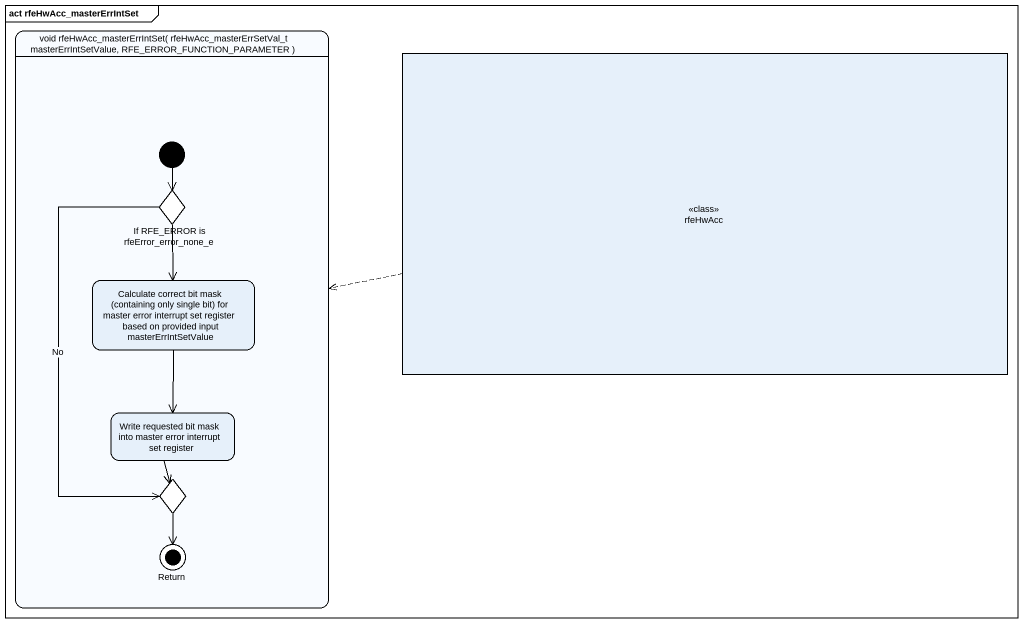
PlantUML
@startuml
mainframe act rfeHwAcc_masterErrIntSet
hide empty description
state "void rfeHwAcc_masterErrIntSet( rfeHwAcc_masterErrSetVal_t masterErrIntSetValue, RFE_ERROR_FUNCTION_PARAMETER )" as void_rfeHwAcc {
  state "If RFE_ERROR is rfeError_error_none_e" as If_RFE_ERROR_is_rfeError <<choice>>
  state "Calculate correct bit mask (containing only single bit) for master error interrupt set register based on provided input masterErrIntSetValue" as Calculate_correct_bit_mask
  state "Write requested bit mask into master error interrupt set register" as Write_requested_bit_mask
  state choice1 <<choice>>
  state "Return" as Return_ <<end>>
  [*] --> If_RFE_ERROR_is_rfeError
}
state rfeHwAcc <<class>>
rfeHwAcc -left[dashed]-> void_rfeHwAcc
If_RFE_ERROR_is_rfeError --> Calculate_correct_bit_mask
If_RFE_ERROR_is_rfeError --> choice1 : No
Calculate_correct_bit_mask --> Write_requested_bit_mask
Write_requested_bit_mask --> choice1
choice1 --> Return_
@enduml
